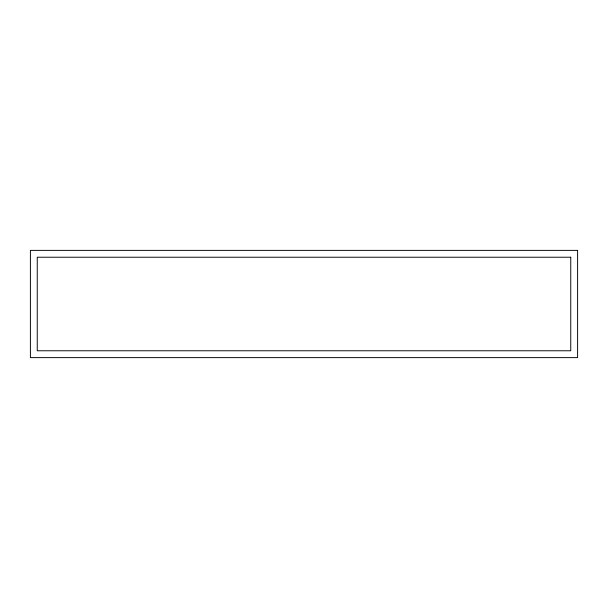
<?xml version="1.0" encoding="UTF-8"?>
<svg xmlns="http://www.w3.org/2000/svg" width="608" height="608" viewBox="0 0 608 608"><rect width="100%" height="100%" fill="white"/><g stroke="black" fill="none" stroke-linecap="round" stroke-linejoin="round"><path stroke-width="0.91" d="M577.6 250.382L30.4 250.382L30.4 357.618L577.6 357.618L577.6 250.382M570.752 257.23L37.248 257.23L37.248 350.77L570.752 350.77L570.752 257.23"/></g></svg>
